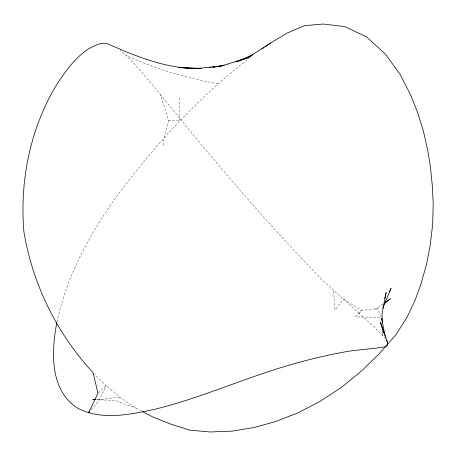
<?xml version="1.0" encoding="UTF-8"?>
<svg xmlns="http://www.w3.org/2000/svg" width="456" height="456" viewBox="0 0 456 456"><rect width="100%" height="100%" fill="white"/><g stroke="black" fill="none" stroke-linecap="round" stroke-linejoin="round"><path stroke-width="0.34" stroke-dasharray="2.28 1.71" d="M163.094 145.595L164.052 137.98L168.623 120.447L160.54 94.774L141.577 71.9L133.5 62.848L126.301 55.552L120.133 50.217M56.937 322.016C68.725 266.788 99.14 217.318 134.093 173.707C168.56 130.256 207.446 89.98 251.655 56.362M385.736 339.184L378.201 330.931L359.391 313.534L361.5 310.382L377.95 308.473L380.851 317.541L355.366 316.863L361.5 310.382L343.533 299.113L322.814 280.691L295.79 252.282L263.591 217.147L231.357 180.217L199.568 142.449L160.54 94.774M91.166 409.756L99.687 399.616L106.128 385.633L94.079 373.675M98.462 392.798L106.128 385.633L119.66 397.153L135.62 408.029L141.286 410.981M382.932 303.998L375.442 309.282L377.95 308.473M226.512 65.077L229.14 64.564M119.66 397.153L99.687 399.616L96.239 399.593M96.336 399.695L114.781 400.374L135.62 408.029M168.623 120.447L179.829 120.908L179.128 96.347M218.167 83.807C186.498 78.193 155.57 68.93 126.301 55.552M359.391 313.534L343.533 299.113L335.12 310.08L333.404 289.999M382.293 331.107L382.51 335.371L382.424 331.221"/><path stroke-width="0.68" d="M56.806 322.705C51.289 351.525 49.533 390.689 78.016 408.365C102.024 420.728 130.336 414.538 155.405 409.112C195.903 399.091 234.373 382.647 273.97 369.787C296.354 362.754 319.04 356.643 342.137 352.454C356.609 349.399 371.48 349.342 385.987 346.606L387.737 344.85L387.589 342.353L380.492 322.438L383.844 333.154M384.716 298.594L386.158 292.467L382.071 313.933L382.242 322.232M382.687 308.199L391.071 288.374L389.156 292.131M89.821 411.358L88.475 412.954L97.949 393.277L93.075 372.677C56.926 333.746 32.536 284.077 23.894 231.659C19.637 181.271 30.033 129.196 56.071 85.608C64.946 71.917 74.59 58.157 88.361 48.952C94.187 46.102 100.337 41.98 107.114 43.594C136.903 56.721 168.127 69.637 201.358 68.497M384.055 303.958L390.421 298.714L385.81 301.969M261.852 49.071L263.574 47.88M264.719 47.088L270.442 43.126L287.354 32.963L304.437 25.678L323.27 24.02L344.782 26.613L366.356 36.782L385.605 54.287L400.043 74.299L410.434 94.552L417.491 112.176L423.464 131.277L427.631 150.081L430.475 167.352L432.282 185.37L433.2 203.199L432.676 224.158L430.19 245.482L426.394 264.759L420.894 284.156L415.034 300.396L407.111 317.125L395.956 334.761L379.352 353.548L361.642 370.916L341.538 387.298L319.787 401.571L297.055 413.284L275.019 421.726L253.644 427.608L232.15 431.119L210.244 431.98L189.622 430.156L170.55 424.04L152.612 416.892L142.546 411.637M270.442 43.126L247.18 58.06L237.827 61.435M250.794 56.145L247.18 58.06L219.929 66.348L216.503 66.827M235.621 61.913L253.114 54.754M223.218 65.71L197.152 68.542L178.33 67.42L182.206 67.71M209.714 67.682L211.1 67.459M212.49 67.237L224.284 65.345M213.077 67.306L215.135 67.021M95.549 399.587L92.79 399.564L95.629 399.667M182.85 67.756L201.307 68.343M386.352 340.239L387.589 342.353M385.326 337.098L381.649 318.317L381.718 319.741"/></g></svg>
